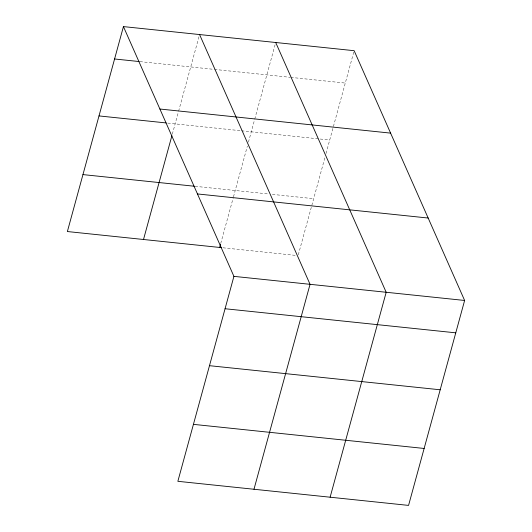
<?xml version="1.0" encoding="UTF-8"?>
<svg xmlns="http://www.w3.org/2000/svg" width="532" height="532" viewBox="0 0 532 532"><rect width="100%" height="100%" fill="white"/><g stroke="black" fill="none" stroke-linecap="round" stroke-linejoin="round"><path stroke-width="0.4" stroke-dasharray="2.66 2" d="M172.321 134.184L178.386 112.013M178.599 111.221L199.36 35.338M220.727 243.49L233.275 197.618M233.488 196.827L247.367 146.101M248.451 142.137L254.515 119.966M254.735 119.175L275.709 42.5M298.299 254.848L325.158 156.667M326.023 153.495L354.146 50.693M139.963 61.626L213.638 69.32M214.456 69.406L289.967 77.293M290.798 77.379L345.288 83.072M167.773 123.105L240.63 130.712M241.448 130.799L329.714 140.022M195.104 186.306L268.248 193.947M272.377 194.38L313.661 198.689M222.948 247.792L295.606 255.38"/><path stroke-width="0.8" d="M123.437 26.6L233.92 276.361L177.854 481.307L408.563 505.4L464.622 300.46L354.146 50.693L123.437 26.6L67.378 231.54L221.292 247.619M143.507 239.493L171.883 135.766M219.643 247.447L220.507 244.281M253.983 489.254L310.05 284.314L199.573 34.553M330.119 497.207L386.185 292.268L275.709 42.5M114.586 58.979L139.145 61.539M159.899 109.02L390.608 133.12M99.005 115.923L166.13 122.932M82.952 174.596L194.286 186.227M197.458 193.941L428.167 218.034M233.92 276.361L464.622 300.46M225.063 308.74L455.771 332.833M209.482 365.683L440.19 389.783M193.429 424.356L424.137 448.456"/></g></svg>
